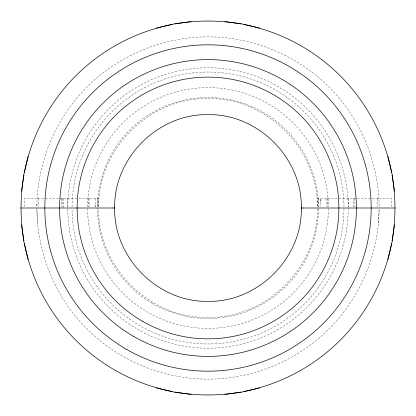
<?xml version="1.0" encoding="UTF-8"?>
<svg xmlns="http://www.w3.org/2000/svg" width="416" height="416" viewBox="0 0 416 416"><rect width="100%" height="100%" fill="white"/><g stroke="black" fill="none" stroke-linecap="round" stroke-linejoin="round"><path stroke-width="0.31" stroke-dasharray="2.08 1.56" d="M62.754 198.458L62.754 206.809M95.373 206.726L95.373 204.818M320.627 201.635L320.627 198.458L320.627 206.809M353.246 206.809L353.246 198.458M36.93 203.882L36.884 206.825C37.175 162.334 55.593 118.487 87.001 87.001C118.763 55.302 163.108 36.868 208 36.884C258.846 36.769 308.859 60.642 340.85 100.147C365.04 130.146 378.81 168.267 379.111 206.825M317.387 208.645C318.38 266.859 266.214 318.724 208 317.398C149.791 318.718 97.573 266.848 98.634 208.614M98.66 206.773C97.895 148.756 150.03 97.297 208 98.602C265.97 97.297 318.105 148.756 317.34 206.773M378.42 223.376L379.116 209.175C378.825 253.666 360.407 297.513 328.999 328.999C297.237 360.698 252.892 379.132 208 379.116C157.154 379.231 107.141 355.358 75.15 315.853C50.83 285.704 37.06 247.338 36.878 208.588L37.58 223.376M76.705 198.458L24.435 198.458L24.435 206.726M78.764 198.458L98.608 198.458L98.608 206.726M337.236 198.458L317.392 198.458L317.392 206.726M339.295 198.458L391.565 198.458L391.565 207.366M377.624 198.458L377.624 206.726M354.349 198.458L354.349 206.809M348.223 198.458L348.223 206.809M327.08 198.458L327.08 206.809M326.992 198.458L326.992 206.726M318.474 198.458L318.474 206.809M97.526 198.458L97.526 206.809M95.373 198.458L95.373 206.809M89.008 198.458L89.008 206.726M88.92 198.458L88.92 206.809M67.777 198.458L67.777 206.809M63.695 198.458L63.695 208M61.651 198.458L61.651 206.809M38.376 198.458L38.376 206.726M343.97 208.645A135.97 135.97 0 0 1 208 343.97A135.97 135.97 0 0 1 72.03 208.645M72.036 206.705A135.97 135.97 0 0 1 208 72.03A135.97 135.97 0 0 1 343.964 206.705M328.39 208.614A120.39 120.39 0 0 1 208 328.39A120.39 120.39 0 0 1 87.61 208.614M87.615 206.773A120.39 120.39 0 0 1 208 87.61A120.39 120.39 0 0 1 328.385 206.773M348.218 208.624A140.223 140.223 0 0 1 208 348.223A140.223 140.223 0 0 1 67.782 208.624M67.782 206.747A140.223 140.223 0 0 1 208 67.777A140.223 140.223 0 0 1 348.218 206.747M152.235 303.373A110.474 110.474 0 0 0 318.474 208.608A110.474 110.474 0 0 0 153.286 112.024A110.474 110.474 0 0 0 152.235 303.373"/><path stroke-width="0.62" d="M114.67 208C113.532 158.148 158.127 113.521 208 114.67C257.873 113.521 302.468 158.148 301.33 208C302.468 257.852 257.873 302.479 208 301.33C158.127 302.479 113.532 257.852 114.67 208L114.218 208M21.575 191.183L23.941 173.94L28.044 156.494M394.425 224.817L392.059 242.06L387.956 259.506M156.494 28.044L173.94 23.941L191.183 21.575M259.506 387.956L242.06 392.059L224.817 394.425M20.81 208L112.71 208M112.84 208L114.124 208M301.361 208L301.782 208M301.876 208L303.16 208M303.29 208L395.19 208M224.817 21.575L242.06 23.941L259.506 28.044M191.183 394.425L173.94 392.059L156.494 387.956M387.956 156.494L392.059 173.94L394.425 191.183M28.044 259.506L23.941 242.06L21.575 224.817M392.049 175.115A186.966 186.966 0 0 1 392.049 240.885M391.586 243.386A186.966 186.966 0 0 1 243.386 391.586M240.885 392.049A186.966 186.966 0 0 1 175.115 392.049M172.614 391.586A186.966 186.966 0 0 1 24.414 243.386M23.951 240.885A186.966 186.966 0 0 1 23.951 175.115M24.414 172.614A186.966 186.966 0 0 1 172.614 24.414M175.115 23.951A186.966 186.966 0 0 1 240.885 23.951M243.386 24.414A186.966 186.966 0 0 1 391.586 172.614M126.417 349.305A163.166 163.166 0 0 0 371.166 208A163.166 163.166 0 0 0 126.417 66.695A163.166 163.166 0 0 0 126.417 349.305M142.563 321.324A130.868 130.863 0 0 0 338.868 208A130.868 130.863 0 0 0 142.568 94.661A130.868 130.863 0 0 0 142.563 321.324M133.806 336.508A148.392 148.392 0 0 0 356.392 208A148.392 148.392 0 0 0 133.806 79.492A148.392 148.392 0 0 0 133.806 336.508"/></g></svg>
